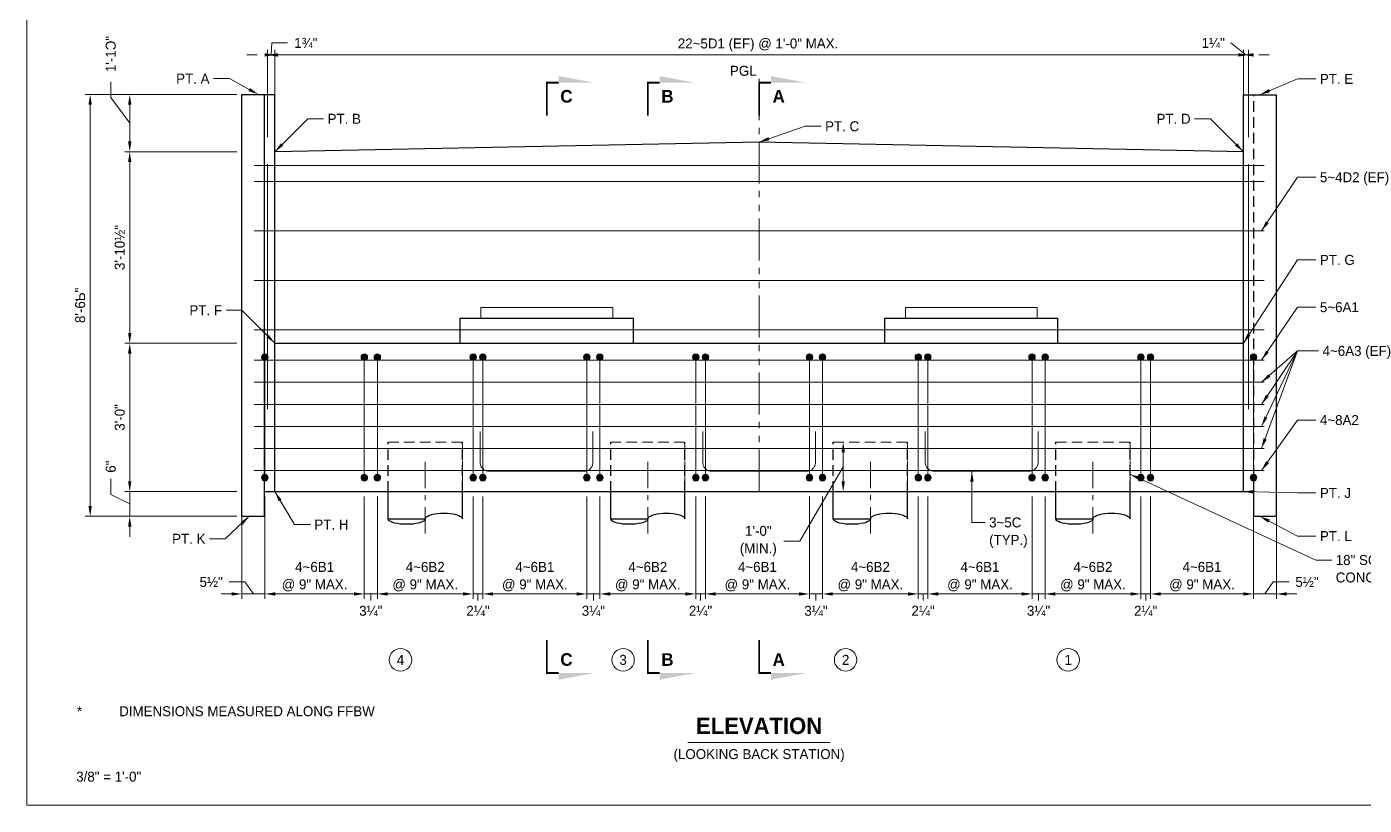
# Model space of a CAD drawing. Extents: x -1 to 861, y -26 to 2.
# Drawn here: x -1 to 26.04, y -25.67 to -9.92 of the extents above; entities that cross this region are included whole.
import ezdxf
from ezdxf.enums import TextEntityAlignment as Align

# ---------------------------------------------------------------- set-up
doc = ezdxf.new("R2010")
doc.units = 21
doc.header["$MEASUREMENT"] = 0
for name, pattern in [('DGN2', [0.12, 0.08, -0.04]), ('DGN4', [0.336, 0.2, -0.053, 0.03, -0.053]), ('DGN6', [0.584, 0.32, -0.056, 0.048, -0.056, 0.048, -0.056])]:
    doc.linetypes.add(name, pattern=pattern)
for name, color, linetype, lineweight in [('BaseLineSurveyPGL', 1, 'DGN6', 9), ('BearingPadMisc', 5, 'Continuous', 15), ('Border', 7, 'Continuous', 15), ('CL_Minor', 7, 'DGN4', 9), ('Dimension', 7, 'Continuous', 9), ('Leader', 7, 'Continuous', 9), ('PileConc', 3, 'Continuous', 30), ('PileConc_h', 3, 'DGN2', 20), ('Rebar', 2, 'Continuous', 15), ('SubStrConc', 3, 'Continuous', 30), ('SubStrConc2', 3, 'Continuous', 30), ('SubStrConc2_h', 3, 'DGN2', 30), ('SubStrConc_h', 3, 'DGN2', 30), ('Symbols', 7, 'Continuous', 15), ('TextStructures', 7, 'Continuous', 9)]:
    doc.layers.add(name, color=color, linetype=linetype, lineweight=lineweight)
doc.styles.add('FDOT Bold (Large)', font='FDOTBold.ttf')
doc.styles.add('FDOT Structures', font='FDOT.ttf')
doc.styles.add('FDOT Structures Annotation', font='FDOT.ttf')
doc.styles.add('FDOT Structures Views_SectionArrow', font='FDOTBold.ttf')

msp = doc.modelspace()

# ---------------------------------------------------------------- hatches: boundary and pattern name
at = {"layer": 'Rebar'}
h = msp.add_hatch(color=256, dxfattribs=at)
h.dxf.hatch_style = 1
edge = h.paths.add_edge_path()
edge.add_arc((3.814, -16.604), 0.0667, 0, 360)
h = msp.add_hatch(color=256, dxfattribs=at)
h.dxf.hatch_style = 1
edge = h.paths.add_edge_path()
edge.add_arc((5.825, -16.604), 0.0667, 0, 360)
h = msp.add_hatch(color=256, dxfattribs=at)
h.dxf.hatch_style = 1
edge = h.paths.add_edge_path()
edge.add_arc((6.089, -16.604), 0.0667, 0, 360)
h = msp.add_hatch(color=256, dxfattribs=at)
h.dxf.hatch_style = 1
edge = h.paths.add_edge_path()
edge.add_arc((8.026, -16.604), 0.0667, 0, 360)
h = msp.add_hatch(color=256, dxfattribs=at)
h.dxf.hatch_style = 1
edge = h.paths.add_edge_path()
edge.add_arc((8.221, -16.604), 0.0667, 0, 360)
h = msp.add_hatch(color=256, dxfattribs=at)
h.dxf.hatch_style = 1
edge = h.paths.add_edge_path()
edge.add_arc((10.325, -16.604), 0.0667, 0, 360)
h = msp.add_hatch(color=256, dxfattribs=at)
h.dxf.hatch_style = 1
edge = h.paths.add_edge_path()
edge.add_arc((10.589, -16.604), 0.0667, 0, 360)
h = msp.add_hatch(color=256, dxfattribs=at)
h.dxf.hatch_style = 1
edge = h.paths.add_edge_path()
edge.add_arc((12.526, -16.604), 0.0667, 0, 360)
h = msp.add_hatch(color=256, dxfattribs=at)
h.dxf.hatch_style = 1
edge = h.paths.add_edge_path()
edge.add_arc((12.721, -16.604), 0.0667, 0, 360)
h = msp.add_hatch(color=256, dxfattribs=at)
h.dxf.hatch_style = 1
edge = h.paths.add_edge_path()
edge.add_arc((14.825, -16.604), 0.0667, 0, 360)
h = msp.add_hatch(color=256, dxfattribs=at)
h.dxf.hatch_style = 1
edge = h.paths.add_edge_path()
edge.add_arc((15.089, -16.604), 0.0667, 0, 360)
h = msp.add_hatch(color=256, dxfattribs=at)
h.dxf.hatch_style = 1
edge = h.paths.add_edge_path()
edge.add_arc((17.026, -16.604), 0.0667, 0, 360)
h = msp.add_hatch(color=256, dxfattribs=at)
h.dxf.hatch_style = 1
edge = h.paths.add_edge_path()
edge.add_arc((17.221, -16.604), 0.0667, 0, 360)
h = msp.add_hatch(color=256, dxfattribs=at)
h.dxf.hatch_style = 1
edge = h.paths.add_edge_path()
edge.add_arc((19.325, -16.604), 0.0667, 0, 360)
h = msp.add_hatch(color=256, dxfattribs=at)
h.dxf.hatch_style = 1
edge = h.paths.add_edge_path()
edge.add_arc((19.589, -16.604), 0.0667, 0, 360)
h = msp.add_hatch(color=256, dxfattribs=at)
h.dxf.hatch_style = 1
edge = h.paths.add_edge_path()
edge.add_arc((21.526, -16.604), 0.0667, 0, 360)
h = msp.add_hatch(color=256, dxfattribs=at)
h.dxf.hatch_style = 1
edge = h.paths.add_edge_path()
edge.add_arc((21.721, -16.604), 0.0667, 0, 360)
h = msp.add_hatch(color=256, dxfattribs=at)
h.dxf.hatch_style = 1
edge = h.paths.add_edge_path()
edge.add_arc((23.804, -16.604), 0.0667, 0, 360)
h = msp.add_hatch(color=256, dxfattribs=at)
h.dxf.hatch_style = 1
edge = h.paths.add_edge_path()
edge.add_arc((3.814, -19.042), 0.0667, 0, 360)
h = msp.add_hatch(color=256, dxfattribs=at)
h.dxf.hatch_style = 1
edge = h.paths.add_edge_path()
edge.add_arc((5.825, -19.042), 0.0667, 0, 360)
h = msp.add_hatch(color=256, dxfattribs=at)
h.dxf.hatch_style = 1
edge = h.paths.add_edge_path()
edge.add_arc((6.089, -19.042), 0.0667, 0, 360)
h = msp.add_hatch(color=256, dxfattribs=at)
h.dxf.hatch_style = 1
edge = h.paths.add_edge_path()
edge.add_arc((8.026, -19.042), 0.0667, 0, 360)
h = msp.add_hatch(color=256, dxfattribs=at)
h.dxf.hatch_style = 1
edge = h.paths.add_edge_path()
edge.add_arc((8.221, -19.042), 0.0667, 0, 360)
h = msp.add_hatch(color=256, dxfattribs=at)
h.dxf.hatch_style = 1
edge = h.paths.add_edge_path()
edge.add_arc((10.325, -19.042), 0.0667, 0, 360)
h = msp.add_hatch(color=256, dxfattribs=at)
h.dxf.hatch_style = 1
edge = h.paths.add_edge_path()
edge.add_arc((10.589, -19.042), 0.0667, 0, 360)
h = msp.add_hatch(color=256, dxfattribs=at)
h.dxf.hatch_style = 1
edge = h.paths.add_edge_path()
edge.add_arc((12.526, -19.042), 0.0667, 0, 360)
h = msp.add_hatch(color=256, dxfattribs=at)
h.dxf.hatch_style = 1
edge = h.paths.add_edge_path()
edge.add_arc((12.721, -19.042), 0.0667, 0, 360)
h = msp.add_hatch(color=256, dxfattribs=at)
h.dxf.hatch_style = 1
edge = h.paths.add_edge_path()
edge.add_arc((14.825, -19.042), 0.0667, 0, 360)
h = msp.add_hatch(color=256, dxfattribs=at)
h.dxf.hatch_style = 1
edge = h.paths.add_edge_path()
edge.add_arc((15.089, -19.042), 0.0667, 0, 360)
h = msp.add_hatch(color=256, dxfattribs=at)
h.dxf.hatch_style = 1
edge = h.paths.add_edge_path()
edge.add_arc((17.026, -19.042), 0.0667, 0, 360)
h = msp.add_hatch(color=256, dxfattribs=at)
h.dxf.hatch_style = 1
edge = h.paths.add_edge_path()
edge.add_arc((17.221, -19.042), 0.0667, 0, 360)
h = msp.add_hatch(color=256, dxfattribs=at)
h.dxf.hatch_style = 1
edge = h.paths.add_edge_path()
edge.add_arc((19.325, -19.042), 0.0667, 0, 360)
h = msp.add_hatch(color=256, dxfattribs=at)
h.dxf.hatch_style = 1
edge = h.paths.add_edge_path()
edge.add_arc((19.589, -19.042), 0.0667, 0, 360)
h = msp.add_hatch(color=256, dxfattribs=at)
h.dxf.hatch_style = 1
edge = h.paths.add_edge_path()
edge.add_arc((21.526, -19.042), 0.0667, 0, 360)
h = msp.add_hatch(color=256, dxfattribs=at)
h.dxf.hatch_style = 1
edge = h.paths.add_edge_path()
edge.add_arc((21.721, -19.042), 0.0667, 0, 360)
h = msp.add_hatch(color=256, dxfattribs=at)
h.dxf.hatch_style = 1
edge = h.paths.add_edge_path()
edge.add_arc((23.804, -19.042), 0.0667, 0, 360)

# ---------------------------------------------------------------- linework, layer by layer
at = {"layer": 'BaseLineSurveyPGL', "ltscale": 2.666667}
msp.add_line((13.807, -19.323), (13.807, -10.974), dxfattribs=at)
at = {"layer": 'BearingPadMisc'}
for points in [[(8.182, -15.815), (8.182, -15.601)], [(8.182, -15.601), (8.182, -15.601)], [(8.182, -15.815), (8.182, -15.601)], [(8.182, -15.601), (10.849, -15.601)], [(8.182, -15.601), (8.182, -15.601)], [(10.849, -15.815), (10.849, -15.601)], [(16.766, -15.815), (16.766, -15.601)], [(16.766, -15.601), (16.766, -15.601)], [(16.766, -15.815), (16.766, -15.601)], [(16.766, -15.601), (19.432, -15.601)], [(16.766, -15.601), (16.766, -15.601)], [(19.432, -15.815), (19.432, -15.601)]]:
    msp.add_lwpolyline(points, dxfattribs=at)
at = {"layer": 'CL_Minor', "ltscale": 2.666667}
for p, q in [((7.057, -18.723), (7.057, -20.193)), ((11.557, -18.723), (11.557, -20.193)), ((16.057, -18.723), (16.057, -20.193)), ((20.557, -18.723), (20.557, -20.193))]:
    msp.add_line(p, q, dxfattribs=at)
at = {"layer": 'Dimension'}
for p, q in [((3.661, -10.491), (3.453, -10.491)), ((3.87, -12.153), (3.87, -10.391)), ((3.87, -12.153), (3.87, -10.391)), ((4.016, -10.491), (3.87, -10.491)), ((4.016, -12.153), (4.016, -10.391)), ((23.599, -12.153), (23.599, -10.391)), ((23.703, -10.491), (23.599, -10.491)), ((23.703, -12.153), (23.703, -10.391)), ((23.703, -12.153), (23.703, -10.391)), ((23.911, -10.491), (24.12, -10.491)), ((3.248, -11.291), (0.181, -11.291)), ((3.248, -11.291), (0.981, -11.291)), ((0.282, -19.615), (0.282, -11.5)), ((1.082, -12.241), (1.082, -11.5)), ((3.248, -12.45), (0.981, -12.45)), ((3.248, -12.45), (0.981, -12.45)), ((1.082, -16.115), (1.082, -12.658)), ((3.248, -16.323), (0.981, -16.323)), ((3.248, -16.323), (0.981, -16.323)), ((1.082, -19.115), (1.082, -16.531)), ((15.507, -19.115), (15.507, -18.531)), ((1.082, -19.115), (1.082, -18.906)), ((3.248, -19.323), (0.981, -19.323)), ((3.248, -19.323), (0.981, -19.323)), ((1.082, -19.823), (1.082, -19.323)), ((3.349, -19.424), (3.349, -21.494)), ((3.814, -19.424), (3.814, -21.494)), ((3.814, -19.424), (3.814, -21.494)), ((23.804, -19.424), (23.804, -21.494)), ((23.804, -19.424), (23.804, -21.494)), ((24.266, -19.424), (24.266, -21.494)), ((3.248, -19.823), (0.181, -19.823)), ((3.248, -19.823), (0.981, -19.823)), ((1.082, -20.031), (1.082, -20.239)), ((3.349, -21.393), (3.814, -21.393)), ((5.825, -21.393), (6.089, -21.393)), ((8.026, -21.393), (8.221, -21.393)), ((10.325, -21.393), (10.589, -21.393)), ((12.526, -21.393), (12.721, -21.393)), ((14.825, -21.393), (15.089, -21.393)), ((17.026, -21.393), (17.221, -21.393)), ((19.325, -21.393), (19.589, -21.393)), ((21.526, -21.393), (21.721, -21.393)), ((23.804, -21.393), (24.266, -21.393))]:
    msp.add_line(p, q, dxfattribs=at)
msp.add_lwpolyline([(0.699, -11.034), (0.699, -11.354), (1.082, -11.87)], dxfattribs=at)
for points in [[(3.807, -10.457), (4.016, -10.491), (3.807, -10.526)], [(4.078, -10.526), (3.87, -10.491), (4.078, -10.457)], [(4.078, -10.526), (3.87, -10.491), (4.078, -10.457)], [(23.495, -10.457), (23.703, -10.491), (23.495, -10.526)], [(23.495, -10.457), (23.703, -10.491), (23.495, -10.526)], [(23.807, -10.526), (23.599, -10.491), (23.807, -10.457)], [(0.248, -11.5), (0.282, -11.291), (0.316, -11.5)], [(1.048, -11.5), (1.082, -11.291), (1.116, -11.5)], [(1.116, -12.241), (1.082, -12.45), (1.048, -12.241)], [(1.048, -12.658), (1.082, -12.45), (1.116, -12.658)], [(1.116, -16.115), (1.082, -16.323), (1.048, -16.115)], [(1.048, -16.531), (1.082, -16.323), (1.116, -16.531)], [(15.473, -18.531), (15.507, -18.323), (15.542, -18.531)], [(1.116, -19.115), (1.082, -19.323), (1.048, -19.115)], [(1.116, -19.115), (1.082, -19.323), (1.048, -19.115)], [(15.542, -19.115), (15.507, -19.323), (15.473, -19.115)], [(0.316, -19.615), (0.282, -19.823), (0.248, -19.615)], [(1.048, -20.031), (1.082, -19.823), (1.116, -20.031)], [(3.141, -21.359), (3.349, -21.393), (3.141, -21.427)], [(8.429, -21.427), (8.221, -21.393), (8.429, -21.359)], [(8.429, -21.427), (8.221, -21.393), (8.429, -21.359)], [(10.116, -21.359), (10.325, -21.393), (10.116, -21.427)], [(10.116, -21.359), (10.325, -21.393), (10.116, -21.427)], [(12.929, -21.427), (12.721, -21.393), (12.929, -21.359)], [(12.929, -21.427), (12.721, -21.393), (12.929, -21.359)], [(14.616, -21.359), (14.825, -21.393), (14.616, -21.427)], [(14.616, -21.359), (14.825, -21.393), (14.616, -21.427)], [(17.429, -21.427), (17.221, -21.393), (17.429, -21.359)], [(17.429, -21.427), (17.221, -21.393), (17.429, -21.359)], [(19.116, -21.359), (19.325, -21.393), (19.116, -21.427)], [(19.116, -21.359), (19.325, -21.393), (19.116, -21.427)], [(21.929, -21.427), (21.721, -21.393), (21.929, -21.359)], [(21.929, -21.427), (21.721, -21.393), (21.929, -21.359)], [(23.596, -21.359), (23.804, -21.393), (23.596, -21.427)], [(23.596, -21.359), (23.804, -21.393), (23.596, -21.427)], [(24.474, -21.427), (24.266, -21.393), (24.474, -21.359)]]:
    msp.add_solid(points, dxfattribs=at)
at = {"layer": 'Leader'}
for p, q in [((23.966, -18.451), (24.692, -16.477)), ((23.966, -18.005), (24.692, -16.477)), ((23.966, -17.559), (24.692, -16.477)), ((23.966, -17.113), (24.692, -16.477)), ((24.692, -16.477), (25.119, -16.477))]:
    msp.add_line(p, q, dxfattribs=at)
for points in [[(3.682, -11.291), (3.096, -10.971), (2.776, -10.971)], [(23.932, -11.296), (24.692, -10.976), (25.066, -10.976)], [(4.016, -12.45), (4.682, -11.783), (5.002, -11.783)], [(23.599, -12.45), (22.932, -11.783), (22.612, -11.783)], [(13.807, -12.254), (14.741, -11.934), (15.061, -11.934)], [(23.966, -14.052), (24.692, -12.965), (25.066, -12.965)], [(23.599, -16.323), (24.692, -14.637), (25.066, -14.637)], [(4.016, -16.323), (3.349, -15.656), (3.029, -15.656)], [(23.966, -16.667), (24.692, -15.593), (25.066, -15.593)], [(23.966, -18.897), (24.692, -17.876), (25.066, -17.876)], [(18.111, -18.913), (18.111, -19.946), (18.377, -19.946)], [(21.307, -18.973), (25.066, -20.707), (25.386, -20.707)], [(4.016, -19.323), (4.416, -19.989), (4.736, -19.989)], [(23.599, -19.323), (24.692, -19.351), (25.066, -19.351)], [(3.499, -19.823), (3.015, -20.278), (2.695, -20.278)], [(23.932, -19.823), (24.692, -20.223), (25.066, -20.223)]]:
    msp.add_lwpolyline(points, dxfattribs=at)
for points in [[(3.682, -11.291), (3.483, -11.222), (3.516, -11.161)], [(23.932, -11.296), (24.111, -11.183), (24.138, -11.247)], [(13.807, -12.254), (13.993, -12.153), (14.016, -12.219)], [(4.016, -12.45), (4.138, -12.278), (4.187, -12.327)], [(23.599, -12.45), (23.427, -12.327), (23.476, -12.278)], [(23.966, -14.052), (24.052, -13.86), (24.11, -13.898)], [(4.016, -16.323), (3.844, -16.2), (3.893, -16.151)], [(23.599, -16.323), (23.683, -16.129), (23.741, -16.167)], [(23.966, -16.667), (24.054, -16.475), (24.111, -16.514)], [(23.966, -17.113), (24.099, -16.95), (24.145, -17.002)], [(23.966, -17.559), (24.053, -17.367), (24.111, -17.405)], [(23.966, -18.005), (24.024, -17.802), (24.086, -17.832)], [(23.966, -18.451), (24.005, -18.244), (24.07, -18.268)], [(18.111, -18.913), (18.145, -19.121), (18.076, -19.121)], [(23.966, -18.897), (24.058, -18.707), (24.115, -18.747)], [(21.307, -18.973), (21.511, -19.029), (21.482, -19.092)], [(4.016, -19.323), (4.153, -19.484), (4.093, -19.519)], [(23.599, -19.323), (23.808, -19.293), (23.806, -19.363)], [(3.499, -19.823), (3.371, -19.991), (3.323, -19.94)], [(23.932, -19.823), (24.133, -19.889), (24.1, -19.951)]]:
    msp.add_solid(points, dxfattribs=at)
at = {"layer": 'PileConc'}
for points in [[(6.307, -19.873), (6.307, -19.323)], [(6.307, -19.873), (6.307, -19.323)], [(7.807, -19.873), (7.807, -19.323)], [(10.807, -19.873), (10.807, -19.323)], [(10.807, -19.873), (10.807, -19.323)], [(12.307, -19.873), (12.307, -19.323)], [(15.307, -19.873), (15.307, -19.323)], [(15.307, -19.873), (15.307, -19.323)], [(16.807, -19.873), (16.807, -19.323)], [(19.807, -19.873), (19.807, -19.323)], [(19.807, -19.873), (19.807, -19.323)], [(21.307, -19.873), (21.307, -19.323)], [(7.057, -19.873), (7.052, -19.892), (7.035, -19.911), (7.007, -19.929), (6.97, -19.945), (6.923, -19.959), (6.87, -19.97), (6.811, -19.979), (6.747, -19.984), (6.682, -19.985), (6.617, -19.984), (6.554, -19.979), (6.495, -19.97), (6.441, -19.959), (6.395, -19.945), (6.358, -19.929), (6.33, -19.911), (6.313, -19.892), (6.307, -19.873), (7.057, -19.873), (7.063, -19.853), (7.08, -19.834), (7.108, -19.817), (7.145, -19.8), (7.191, -19.787), (7.245, -19.775), (7.304, -19.767), (7.367, -19.762), (7.432, -19.76), (7.497, -19.762), (7.561, -19.767), (7.62, -19.775), (7.673, -19.787), (7.72, -19.8), (7.757, -19.817), (7.785, -19.834), (7.802, -19.853), (7.807, -19.873)], [(11.557, -19.873), (11.552, -19.892), (11.535, -19.911), (11.507, -19.929), (11.47, -19.945), (11.423, -19.959), (11.37, -19.97), (11.311, -19.979), (11.247, -19.984), (11.182, -19.985), (11.117, -19.984), (11.054, -19.979), (10.995, -19.97), (10.941, -19.959), (10.895, -19.945), (10.858, -19.929), (10.83, -19.911), (10.813, -19.892), (10.807, -19.873), (11.557, -19.873), (11.563, -19.853), (11.58, -19.834), (11.608, -19.817), (11.645, -19.8), (11.691, -19.787), (11.745, -19.775), (11.804, -19.767), (11.867, -19.762), (11.932, -19.76), (11.997, -19.762), (12.061, -19.767), (12.12, -19.775), (12.173, -19.787), (12.22, -19.8), (12.257, -19.817), (12.285, -19.834), (12.302, -19.853), (12.307, -19.873)], [(16.057, -19.873), (16.052, -19.892), (16.035, -19.911), (16.007, -19.929), (15.97, -19.945), (15.923, -19.959), (15.87, -19.97), (15.811, -19.979), (15.747, -19.984), (15.682, -19.985), (15.617, -19.984), (15.554, -19.979), (15.495, -19.97), (15.441, -19.959), (15.395, -19.945), (15.358, -19.929), (15.33, -19.911), (15.313, -19.892), (15.307, -19.873), (16.057, -19.873), (16.063, -19.853), (16.08, -19.834), (16.108, -19.817), (16.145, -19.8), (16.191, -19.787), (16.245, -19.775), (16.304, -19.767), (16.367, -19.762), (16.432, -19.76), (16.497, -19.762), (16.561, -19.767), (16.62, -19.775), (16.673, -19.787), (16.72, -19.8), (16.757, -19.817), (16.785, -19.834), (16.802, -19.853), (16.807, -19.873)], [(20.557, -19.873), (20.552, -19.892), (20.535, -19.911), (20.507, -19.929), (20.47, -19.945), (20.423, -19.959), (20.37, -19.97), (20.311, -19.979), (20.247, -19.984), (20.182, -19.985), (20.117, -19.984), (20.054, -19.979), (19.995, -19.97), (19.941, -19.959), (19.895, -19.945), (19.858, -19.929), (19.83, -19.911), (19.813, -19.892), (19.807, -19.873), (20.557, -19.873), (20.563, -19.853), (20.58, -19.834), (20.608, -19.817), (20.645, -19.8), (20.691, -19.787), (20.745, -19.775), (20.804, -19.767), (20.867, -19.762), (20.932, -19.76), (20.997, -19.762), (21.061, -19.767), (21.12, -19.775), (21.173, -19.787), (21.22, -19.8), (21.257, -19.817), (21.285, -19.834), (21.302, -19.853), (21.307, -19.873)]]:
    msp.add_lwpolyline(points, dxfattribs=at)
at = {"layer": 'PileConc_h', "ltscale": 2.666667}
for points in [[(6.307, -18.323), (7.807, -18.323)], [(6.307, -18.323), (7.807, -18.323)], [(6.307, -19.323), (6.307, -18.323)], [(6.307, -18.323), (7.807, -18.323)], [(6.307, -19.323), (6.307, -18.323)], [(6.307, -18.323), (7.807, -18.323)], [(7.807, -19.873), (7.807, -18.323)], [(7.807, -19.323), (7.807, -18.323)], [(10.807, -18.323), (12.307, -18.323)], [(10.807, -18.323), (12.307, -18.323)], [(10.807, -19.323), (10.807, -18.323)], [(10.807, -18.323), (12.307, -18.323)], [(10.807, -19.323), (10.807, -18.323)], [(10.807, -18.323), (12.307, -18.323)], [(12.307, -19.873), (12.307, -18.323)], [(12.307, -19.323), (12.307, -18.323)], [(15.307, -18.323), (16.807, -18.323)], [(15.307, -18.323), (16.807, -18.323)], [(15.307, -19.323), (15.307, -18.323)], [(15.307, -18.323), (16.807, -18.323)], [(15.307, -19.323), (15.307, -18.323)], [(15.307, -18.323), (16.807, -18.323)], [(16.807, -19.873), (16.807, -18.323)], [(16.807, -19.323), (16.807, -18.323)], [(19.807, -18.323), (21.307, -18.323)], [(19.807, -18.323), (21.307, -18.323)], [(19.807, -19.323), (19.807, -18.323)], [(19.807, -18.323), (21.307, -18.323)], [(19.807, -19.323), (19.807, -18.323)], [(19.807, -18.323), (21.307, -18.323)], [(21.307, -19.873), (21.307, -18.323)], [(21.307, -19.323), (21.307, -18.323)]]:
    msp.add_lwpolyline(points, dxfattribs=at)
at = {"layer": 'Rebar'}
for p, q in [((3.814, -19.042), (3.814, -16.604)), ((5.825, -19.042), (5.825, -16.604)), ((6.089, -19.042), (6.089, -16.604)), ((8.026, -19.042), (8.026, -16.604)), ((8.221, -19.042), (8.221, -16.604)), ((10.325, -19.042), (10.325, -16.604)), ((10.589, -19.042), (10.589, -16.604)), ((12.526, -19.042), (12.526, -16.604)), ((12.721, -19.042), (12.721, -16.604)), ((14.825, -19.042), (14.825, -16.604)), ((15.089, -19.042), (15.089, -16.604)), ((17.026, -19.042), (17.026, -16.604)), ((17.221, -19.042), (17.221, -16.604)), ((19.325, -19.042), (19.325, -16.604)), ((19.589, -19.042), (19.589, -16.604)), ((21.526, -19.042), (21.526, -16.604)), ((21.721, -19.042), (21.721, -16.604)), ((23.804, -19.042), (23.804, -16.604))]:
    msp.add_line(p, q, dxfattribs=at)
for points in [[(3.87, -17.656), (3.87, -12.699)], [(23.703, -17.656), (23.703, -12.699)], [(3.599, -12.725), (24.016, -12.725)], [(3.599, -13.052), (24.016, -13.052)], [(3.599, -14.052), (24.016, -14.052)], [(3.599, -15.052), (24.016, -15.052)], [(3.599, -16.052), (24.016, -16.052)], [(3.599, -16.667), (24.016, -16.667)], [(3.599, -17.113), (24.016, -17.113)], [(3.599, -17.559), (24.016, -17.559)], [(3.599, -18.005), (24.016, -18.005)], [(8.167, -18.105), (8.167, -18.73), (8.167, -18.746), (8.169, -18.762), (8.173, -18.778), (8.178, -18.793), (8.184, -18.807), (8.191, -18.821), (8.2, -18.835), (8.209, -18.848), (8.22, -18.859), (8.232, -18.87), (8.244, -18.88), (8.258, -18.888), (8.272, -18.896), (8.287, -18.902), (8.302, -18.906), (8.317, -18.91), (8.333, -18.912), (8.349, -18.913), (10.266, -18.913), (10.282, -18.912), (10.297, -18.91), (10.313, -18.906), (10.328, -18.902), (10.343, -18.896), (10.357, -18.888), (10.37, -18.88), (10.383, -18.87), (10.395, -18.859), (10.405, -18.848), (10.415, -18.835), (10.423, -18.821), (10.431, -18.807), (10.437, -18.793), (10.442, -18.778), (10.445, -18.762), (10.447, -18.746), (10.448, -18.73), (10.448, -18.73), (10.448, -18.105)], [(12.667, -18.105), (12.667, -18.73), (12.667, -18.746), (12.669, -18.762), (12.673, -18.778), (12.678, -18.793), (12.684, -18.807), (12.691, -18.821), (12.7, -18.835), (12.709, -18.848), (12.72, -18.859), (12.732, -18.87), (12.744, -18.88), (12.758, -18.888), (12.772, -18.896), (12.787, -18.902), (12.802, -18.906), (12.817, -18.91), (12.833, -18.912), (12.849, -18.913), (14.766, -18.913), (14.782, -18.912), (14.797, -18.91), (14.813, -18.906), (14.828, -18.902), (14.843, -18.896), (14.857, -18.888), (14.87, -18.88), (14.883, -18.87), (14.895, -18.859), (14.905, -18.848), (14.915, -18.835), (14.923, -18.821), (14.931, -18.807), (14.937, -18.793), (14.942, -18.778), (14.945, -18.762), (14.947, -18.746), (14.948, -18.73), (14.948, -18.73), (14.948, -18.105)], [(17.167, -18.105), (17.167, -18.73), (17.167, -18.746), (17.169, -18.762), (17.173, -18.778), (17.178, -18.793), (17.184, -18.807), (17.191, -18.821), (17.2, -18.835), (17.209, -18.848), (17.22, -18.859), (17.232, -18.87), (17.244, -18.88), (17.258, -18.888), (17.272, -18.896), (17.287, -18.902), (17.302, -18.906), (17.317, -18.91), (17.333, -18.912), (17.349, -18.913), (19.266, -18.913), (19.282, -18.912), (19.297, -18.91), (19.313, -18.906), (19.328, -18.902), (19.343, -18.896), (19.357, -18.888), (19.37, -18.88), (19.383, -18.87), (19.395, -18.859), (19.405, -18.848), (19.415, -18.835), (19.423, -18.821), (19.431, -18.807), (19.437, -18.793), (19.442, -18.778), (19.445, -18.762), (19.447, -18.746), (19.448, -18.73), (19.448, -18.73), (19.448, -18.105)], [(3.599, -18.451), (24.016, -18.451)], [(3.599, -18.897), (24.016, -18.897)]]:
    msp.add_lwpolyline(points, dxfattribs=at)
for centre in [(3.814, -16.604), (5.825, -16.604), (6.089, -16.604), (8.026, -16.604), (8.221, -16.604), (10.325, -16.604), (10.589, -16.604), (12.526, -16.604), (12.721, -16.604), (14.825, -16.604), (15.089, -16.604), (17.026, -16.604), (17.221, -16.604), (19.325, -16.604), (19.589, -16.604), (21.526, -16.604), (21.721, -16.604), (23.804, -16.604), (3.814, -19.042), (5.825, -19.042), (6.089, -19.042), (8.026, -19.042), (8.221, -19.042), (10.325, -19.042), (10.589, -19.042), (12.526, -19.042), (12.721, -19.042), (14.825, -19.042), (15.089, -19.042), (17.026, -19.042), (17.221, -19.042), (19.325, -19.042), (19.589, -19.042), (21.526, -19.042), (21.721, -19.042), (23.804, -19.042)]:
    msp.add_circle(centre, 0.0667, dxfattribs=at)
at = {"layer": 'SubStrConc'}
for points in [[(13.807, -12.254), (4.016, -12.45)], [(13.807, -12.254), (4.016, -12.45)], [(13.807, -12.254), (13.807, -12.254)], [(13.807, -12.254), (13.807, -12.254)], [(23.599, -12.45), (13.807, -12.254)], [(23.599, -16.323), (23.599, -12.45)], [(4.016, -16.323), (23.599, -16.323)], [(4.016, -19.323), (23.599, -19.323)]]:
    msp.add_lwpolyline(points, dxfattribs=at)
at = {"layer": 'SubStrConc2'}
for points in [[(3.349, -19.823), (3.349, -11.291)], [(3.349, -11.291), (3.349, -11.291)], [(3.349, -19.823), (3.349, -11.291)], [(3.349, -11.291), (3.349, -11.291)], [(3.349, -11.291), (4.016, -11.291)], [(4.016, -19.323), (4.016, -11.291)], [(23.599, -12.45), (23.599, -11.296)], [(23.599, -11.296), (23.599, -11.296)], [(23.599, -19.323), (23.599, -11.296)], [(23.599, -11.296), (23.599, -11.296)], [(23.599, -11.296), (24.266, -11.296)], [(24.266, -19.823), (24.266, -11.296)], [(7.766, -16.323), (7.766, -15.815)], [(7.766, -15.815), (7.766, -15.815)], [(7.766, -16.323), (7.766, -15.815)], [(7.766, -15.815), (11.266, -15.815)], [(7.766, -15.815), (7.766, -15.815)], [(11.266, -16.323), (11.266, -15.815)], [(16.349, -16.323), (16.349, -15.815)], [(16.349, -15.815), (16.349, -15.815)], [(16.349, -16.323), (16.349, -15.815)], [(16.349, -15.815), (19.849, -15.815)], [(16.349, -15.815), (16.349, -15.815)], [(19.849, -16.323), (19.849, -15.815)], [(4.016, -19.323), (4.016, -16.323)], [(7.766, -16.323), (11.266, -16.323)], [(16.349, -16.323), (19.849, -16.323)], [(23.599, -19.323), (23.599, -16.323)], [(3.807, -19.823), (3.807, -19.323)], [(3.807, -19.323), (4.016, -19.323)], [(3.807, -19.323), (4.016, -19.323)], [(23.599, -19.323), (23.807, -19.323)], [(23.807, -19.823), (23.807, -19.323)], [(23.807, -19.823), (23.807, -19.323)], [(3.349, -19.823), (3.349, -19.823)], [(3.349, -19.823), (3.807, -19.823)], [(3.349, -19.823), (3.349, -19.823)], [(23.807, -19.823), (23.807, -19.823)], [(23.807, -19.823), (24.266, -19.823)], [(23.807, -19.823), (23.807, -19.823)]]:
    msp.add_lwpolyline(points, dxfattribs=at)
at = {"layer": 'SubStrConc2_h', "ltscale": 2.666667}
for points in [[(3.807, -19.823), (3.807, -11.291)], [(3.807, -19.323), (3.807, -11.291)], [(23.807, -19.323), (23.807, -11.296)], [(23.807, -19.323), (23.807, -11.296)]]:
    msp.add_lwpolyline(points, dxfattribs=at)
at = {"layer": 'SubStrConc_h', "ltscale": 2.666667}
for points in [[(6.307, -19.323), (6.307, -18.323)], [(6.307, -19.323), (6.307, -18.323)], [(7.807, -19.323), (7.807, -18.323)], [(7.807, -19.323), (7.807, -18.323)], [(10.807, -19.323), (10.807, -18.323)], [(10.807, -19.323), (10.807, -18.323)], [(12.307, -19.323), (12.307, -18.323)], [(12.307, -19.323), (12.307, -18.323)], [(15.307, -19.323), (15.307, -18.323)], [(15.307, -19.323), (15.307, -18.323)], [(16.807, -19.323), (16.807, -18.323)], [(16.807, -19.323), (16.807, -18.323)], [(19.807, -19.323), (19.807, -18.323)], [(19.807, -19.323), (19.807, -18.323)], [(21.307, -19.323), (21.307, -18.323)], [(21.307, -19.323), (21.307, -18.323)]]:
    msp.add_lwpolyline(points, dxfattribs=at)
at = {"layer": 'Symbols', "const_width": 0.0373}
for points in [[(9.516, -11.72), (9.516, -11.054), (9.756, -11.054)], [(11.557, -11.72), (11.557, -11.054), (11.797, -11.054)], [(13.807, -11.72), (13.807, -11.054), (14.047, -11.054)], [(9.516, -22.326), (9.516, -22.993), (9.756, -22.993)], [(11.557, -22.326), (11.557, -22.993), (11.797, -22.993)], [(13.807, -22.326), (13.807, -22.993), (14.047, -22.993)]]:
    msp.add_lwpolyline(points, dxfattribs=at)
at = {"layer": 'Symbols'}
for centre in [(6.557, -22.726), (11.057, -22.726), (15.557, -22.726), (20.057, -22.726)]:
    msp.add_circle(centre, 0.227, dxfattribs=at)
for points in [[(9.756, -11.054), (10.476, -11.054), (9.756, -10.92)], [(11.797, -11.054), (12.517, -11.054), (11.797, -10.92)], [(14.047, -11.054), (14.767, -11.054), (14.047, -10.92)], [(9.756, -22.993), (10.476, -22.993), (9.756, -23.126)], [(11.797, -22.993), (12.517, -22.993), (11.797, -23.126)], [(14.047, -22.993), (14.767, -22.993), (14.047, -23.126)]]:
    msp.add_solid(points, dxfattribs=at)
at = {"layer": 'TextStructures'}
msp.add_line((12.368, -24.399), (15.247, -24.399), dxfattribs=at)

# ---------------------------------------------------------------- texts
at = {"layer": 'Border', "style": 'FDOT Structures'}
msp.add_text('3/8" = 1\'-0"', height=0.2016, dxfattribs=at).set_placement((0, -24.987), align=Align.TOP_LEFT)
at = {"layer": 'Dimension', "char_height": 0.2016, "attachment_point": 5, "rotation": 90, "line_spacing_factor": 1.05, "style": 'FDOT Structures Annotation', "bg_fill": 3, "box_fill_scale": 1.1, "bg_fill_color": 0}
for s, insert in [('1\'-1Ɔ"', (0.699, -10.473)), ('6"', (0.699, -18.818))]:
    msp.add_mtext(s, dxfattribs=dict(at, insert=insert))
at = {"layer": 'Dimension', "char_height": 0.2016, "attachment_point": 5, "line_spacing_factor": 1.05, "style": 'FDOT Structures Annotation', "bg_fill": 3, "box_fill_scale": 1.1, "bg_fill_color": 0}
for s, insert in [('1¾"', (4.642, -10.25)), ('1¼"', (22.989, -10.25)), ('4~6B1\\P@ 9" MAX.', (4.82, -21.043)), ('4~6B2\\P@ 9" MAX.', (7.057, -21.043)), ('4~6B1\\P@ 9" MAX.', (9.273, -21.043)), ('4~6B2\\P@ 9" MAX.', (11.557, -21.043)), ('4~6B1\\P@ 9" MAX.', (13.773, -21.043)), ('4~6B2\\P@ 9" MAX.', (16.057, -21.043)), ('4~6B1\\P@ 9" MAX.', (18.273, -21.043)), ('5½"', (2.729, -21.151)), ('5½"', (24.885, -21.151)), ('3¼"', (5.957, -21.736)), ('2¼"', (8.123, -21.736)), ('3¼"', (10.457, -21.736)), ('2¼"', (12.623, -21.736)), ('3¼"', (14.957, -21.736)), ('2¼"', (17.123, -21.736)), ('3¼"', (19.457, -21.736)), ('2¼"', (21.623, -21.736))]:
    msp.add_mtext(s, dxfattribs=dict(at, insert=insert))
at = {"layer": 'TextStructures', "style": 'FDOT Structures'}
msp.add_text('PGL', height=0.2016, dxfattribs=at).set_placement((13.757, -10.974), align=Align.BOTTOM_RIGHT)
for s, p in [('PT. A', (2.695, -10.971)), ('PT. D', (22.532, -11.783)), ('PT. F', (2.948, -15.656)), ('PT. K', (2.614, -20.278))]:
    msp.add_text(s, height=0.2016, dxfattribs=at).set_placement(p, align=Align.MIDDLE_RIGHT)
for s, p in [('PT. E', (25.146, -10.976)), ('PT. B', (5.083, -11.783)), ('PT. C', (15.141, -11.934)), ('5~4D2 (EF)', (25.146, -12.965)), ('PT. G', (25.146, -14.637)), ('5~6A1', (25.146, -15.593)), ('4~6A3 (EF)', (25.2, -16.477)), ('4~8A2', (25.146, -17.876)), ('PT. J', (25.146, -19.351)), ('PT. H', (4.816, -19.989)), ('PT. L', (25.146, -20.223))]:
    msp.add_text(s, height=0.2016, dxfattribs=at).set_placement(p, align=Align.MIDDLE_LEFT)
at = {"layer": 'TextStructures'}
for s, height, style, p in [('C', 0.256, 'FDOT Structures Views_SectionArrow', (9.912, -11.328)), ('B', 0.256, 'FDOT Structures Views_SectionArrow', (11.953, -11.328)), ('A', 0.256, 'FDOT Structures Views_SectionArrow', (14.203, -11.328)), ('4', 0.202, 'FDOT Structures', (6.557, -22.726)), ('C', 0.256, 'FDOT Structures Views_SectionArrow', (9.912, -22.719)), ('3', 0.202, 'FDOT Structures', (11.057, -22.726)), ('B', 0.256, 'FDOT Structures Views_SectionArrow', (11.953, -22.719)), ('A', 0.256, 'FDOT Structures Views_SectionArrow', (14.203, -22.719)), ('2', 0.202, 'FDOT Structures', (15.557, -22.726)), ('1', 0.202, 'FDOT Structures', (20.057, -22.726))]:
    msp.add_text(s, height=height, dxfattribs=dict(at, style=style)).set_placement(p, align=Align.MIDDLE_CENTER)
at = {"layer": 'TextStructures', "style": 'FDOT Structures'}
for s, height, p in [('*', 0.202, (0.016, -23.926)), ('DIMENSIONS MEASURED ALONG FFBW', 0.2016, (0.869, -23.926))]:
    msp.add_text(s, height=height, dxfattribs=at).set_placement(p, align=Align.BOTTOM_LEFT)
at = {"layer": 'TextStructures'}
for s, height, style, p in [('ELEVATION', 0.3333, 'FDOT Bold (Large)', (13.807, -24.326)), ('(LOOKING BACK STATION)', 0.2016, 'FDOT Structures', (13.807, -24.793))]:
    msp.add_text(s, height=height, dxfattribs=dict(at, style=style)).set_placement(p, align=Align.BOTTOM_CENTER)
at = {"layer": 'TextStructures', "char_height": 0.2016, "attachment_point": 1, "line_spacing_factor": 1.05, "style": 'FDOT Structures'}
for s, insert in [('3~5C\\P(TYP.)', (18.458, -19.846)), ('18" SQUARE PRESTRESSED\\PCONCRETE PILE (TYP.)', (25.466, -20.606))]:
    msp.add_mtext(s, dxfattribs=dict(at, insert=insert))

# ---------------------------------------------------------------- next in the draw order: linework, layer by layer
at = {"layer": 'Dimension'}
for p, q in [((4.078, -10.491), (23.495, -10.491)), ((4.224, -10.491), (4.432, -10.491)), ((23.391, -10.491), (23.182, -10.491)), ((5.825, -19.424), (5.825, -21.494)), ((5.825, -19.424), (5.825, -21.494)), ((6.089, -19.424), (6.089, -21.494)), ((6.089, -19.424), (6.089, -21.494)), ((8.026, -19.424), (8.026, -21.494)), ((8.026, -19.424), (8.026, -21.494)), ((8.221, -19.424), (8.221, -21.494)), ((8.221, -19.424), (8.221, -21.494)), ((10.325, -19.424), (10.325, -21.494)), ((10.325, -19.424), (10.325, -21.494)), ((10.589, -19.424), (10.589, -21.494)), ((10.589, -19.424), (10.589, -21.494)), ((12.526, -19.424), (12.526, -21.494)), ((12.526, -19.424), (12.526, -21.494)), ((12.721, -19.424), (12.721, -21.494)), ((12.721, -19.424), (12.721, -21.494)), ((14.825, -19.424), (14.825, -21.494)), ((14.825, -19.424), (14.825, -21.494)), ((15.089, -19.424), (15.089, -21.494)), ((15.089, -19.424), (15.089, -21.494)), ((17.026, -19.424), (17.026, -21.494)), ((17.026, -19.424), (17.026, -21.494)), ((17.221, -19.424), (17.221, -21.494)), ((17.221, -19.424), (17.221, -21.494)), ((19.325, -19.424), (19.325, -21.494)), ((19.325, -19.424), (19.325, -21.494)), ((19.589, -19.424), (19.589, -21.494)), ((19.589, -19.424), (19.589, -21.494)), ((21.526, -19.424), (21.526, -21.494)), ((21.526, -19.424), (21.526, -21.494)), ((21.721, -19.424), (21.721, -21.494)), ((21.721, -19.424), (21.721, -21.494)), ((3.141, -21.393), (2.932, -21.393)), ((4.023, -21.393), (4.231, -21.393)), ((4.023, -21.393), (5.616, -21.393)), ((5.616, -21.393), (5.408, -21.393)), ((6.297, -21.393), (6.505, -21.393)), ((6.297, -21.393), (7.818, -21.393)), ((7.818, -21.393), (7.61, -21.393)), ((8.429, -21.393), (8.637, -21.393)), ((8.429, -21.393), (10.116, -21.393)), ((10.116, -21.393), (9.908, -21.393)), ((10.797, -21.393), (11.005, -21.393)), ((10.797, -21.393), (12.318, -21.393)), ((12.318, -21.393), (12.11, -21.393)), ((12.929, -21.393), (13.137, -21.393)), ((12.929, -21.393), (14.616, -21.393)), ((14.616, -21.393), (14.408, -21.393)), ((15.297, -21.393), (15.505, -21.393)), ((15.297, -21.393), (16.818, -21.393)), ((16.818, -21.393), (16.61, -21.393)), ((17.429, -21.393), (17.637, -21.393)), ((17.429, -21.393), (19.116, -21.393)), ((19.116, -21.393), (18.908, -21.393)), ((24.474, -21.393), (24.682, -21.393))]:
    msp.add_line(p, q, dxfattribs=at)
for points in [[(4.273, -10.25), (3.953, -10.25), (3.943, -10.491)], [(23.342, -10.25), (23.651, -10.491)], [(0.699, -19.065), (0.699, -19.385), (1.082, -19.573)], [(3.092, -21.151), (3.412, -21.151), (3.582, -21.393)], [(24.523, -21.151), (24.203, -21.151), (24.035, -21.393)], [(5.957, -21.524), (5.957, -21.393)], [(8.123, -21.524), (8.123, -21.393)], [(10.457, -21.524), (10.457, -21.393)], [(12.623, -21.524), (12.623, -21.393)], [(14.957, -21.524), (14.957, -21.393)], [(17.123, -21.524), (17.123, -21.393)], [(19.457, -21.524), (19.457, -21.393)], [(21.623, -21.524), (21.623, -21.393)]]:
    msp.add_lwpolyline(points, dxfattribs=at)
for points in [[(4.023, -21.427), (3.814, -21.393), (4.023, -21.359)], [(4.023, -21.427), (3.814, -21.393), (4.023, -21.359)], [(5.616, -21.359), (5.825, -21.393), (5.616, -21.427)], [(5.616, -21.359), (5.825, -21.393), (5.616, -21.427)], [(6.297, -21.427), (6.089, -21.393), (6.297, -21.359)], [(6.297, -21.427), (6.089, -21.393), (6.297, -21.359)], [(7.818, -21.359), (8.026, -21.393), (7.818, -21.427)], [(7.818, -21.359), (8.026, -21.393), (7.818, -21.427)], [(10.797, -21.427), (10.589, -21.393), (10.797, -21.359)], [(10.797, -21.427), (10.589, -21.393), (10.797, -21.359)], [(12.318, -21.359), (12.526, -21.393), (12.318, -21.427)], [(12.318, -21.359), (12.526, -21.393), (12.318, -21.427)], [(15.297, -21.427), (15.089, -21.393), (15.297, -21.359)], [(15.297, -21.427), (15.089, -21.393), (15.297, -21.359)], [(16.818, -21.359), (17.026, -21.393), (16.818, -21.427)], [(16.818, -21.359), (17.026, -21.393), (16.818, -21.427)]]:
    msp.add_solid(points, dxfattribs=at)

# ---------------------------------------------------------------- next in the draw order: texts
at = {"layer": 'Dimension', "char_height": 0.2016, "attachment_point": 5, "line_spacing_factor": 1.05, "style": 'FDOT Structures Annotation', "bg_fill": 3, "box_fill_scale": 1.1, "bg_fill_color": 0}
for s, insert in [('1\'-0"\\P(MIN.)', (13.791, -20.323)), ('4~6B2\\P@ 9" MAX.', (20.557, -21.043)), ('4~6B1\\P@ 9" MAX.', (22.762, -21.043))]:
    msp.add_mtext(s, dxfattribs=dict(at, insert=insert))

# ---------------------------------------------------------------- next in the draw order: linework, layer by layer
at = {"layer": 'Border'}
msp.add_lwpolyline([(-1, -25.667), (41.267, -25.667), (41.267, 1), (-1, 1)], close=True, dxfattribs=at)
at = {"layer": 'Dimension'}
for p, q in [((19.797, -21.393), (20.005, -21.393)), ((19.797, -21.393), (21.318, -21.393)), ((21.318, -21.393), (21.11, -21.393)), ((21.929, -21.393), (22.137, -21.393)), ((21.929, -21.393), (23.596, -21.393)), ((23.596, -21.393), (23.387, -21.393))]:
    msp.add_line(p, q, dxfattribs=at)
msp.add_lwpolyline([(14.309, -20.323), (14.629, -20.323), (15.507, -18.823)], dxfattribs=at)
for points in [[(19.797, -21.427), (19.589, -21.393), (19.797, -21.359)], [(19.797, -21.427), (19.589, -21.393), (19.797, -21.359)], [(21.318, -21.359), (21.526, -21.393), (21.318, -21.427)], [(21.318, -21.359), (21.526, -21.393), (21.318, -21.427)]]:
    msp.add_solid(points, dxfattribs=at)

# ---------------------------------------------------------------- next in the draw order: texts
at = {"layer": 'Dimension', "insert": (13.786, -10.29), "char_height": 0.2016, "attachment_point": 5, "style": 'FDOT Structures Annotation', "bg_fill": 3, "box_fill_scale": 1.1, "bg_fill_color": 1}
msp.add_mtext('22~5D1 (EF) @ 1\'-0" MAX.', dxfattribs=at)
at = {"layer": 'Dimension', "char_height": 0.2016, "attachment_point": 5, "rotation": 90, "style": 'FDOT Structures Annotation', "bg_fill": 3, "box_fill_scale": 1.1, "bg_fill_color": 1}
for s, insert in [('3\'-10½"', (0.881, -14.386)), ('8\'-6Ƅ"', (0.081, -15.557)), ('3\'-0"', (0.881, -17.823))]:
    msp.add_mtext(s, dxfattribs=dict(at, insert=insert))

doc.saveas('drawing.dxf')
